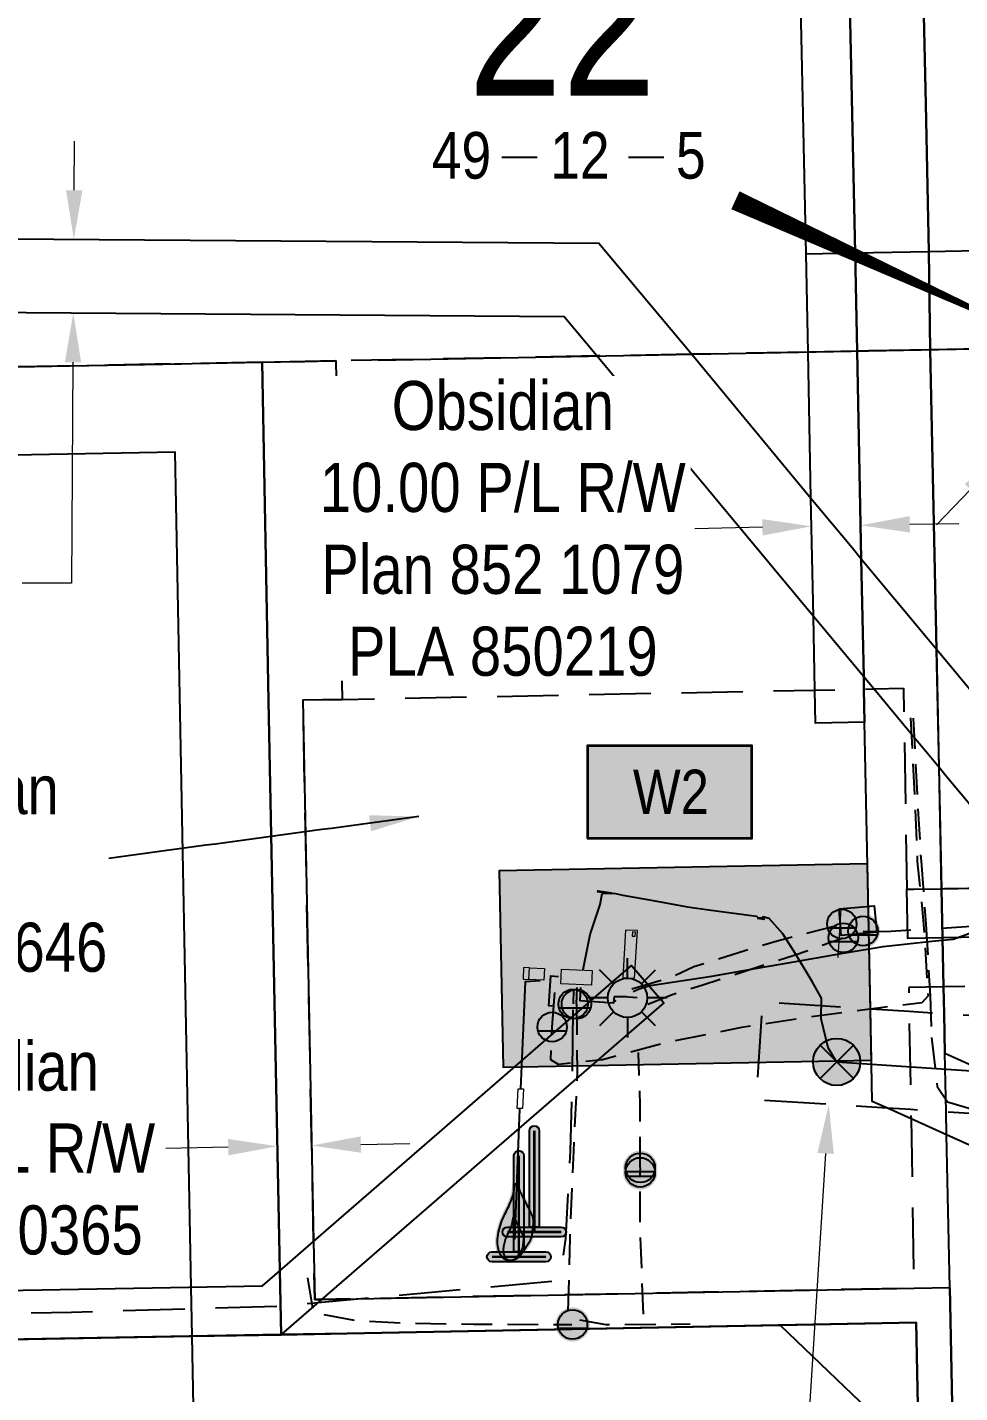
# Model space of a CAD drawing. Extents: x 586920 to 597578, y 5899013 to 5902730.
# Drawn here: x 588434.2 to 588624, y 5899948.3 to 5900226.2 of the extents above; entities that cross this region are included whole.
import ezdxf
from ezdxf.enums import TextEntityAlignment as Align

# ---------------------------------------------------------------- set-up
doc = ezdxf.new("R2010")
doc.units = 0
doc.header["$LTSCALE"] = 5
doc.header["$PDSIZE"] = 0.5
for name, pattern in [('foc-ACCESSROAD', [3.75, 2.5, -1.25]), ('foc-FLOWLINE', [3.75, 2.5, -1.25]), ('foc-QUARTERLINE', [33, 25, -3, 2, -3]), ('UG_PIPE', [1.875, 1.25, -0.625])]:
    doc.linetypes.add(name, pattern=pattern)
doc.layers.get('Defpoints').update_dxf_attribs({"color": 9})
for name, color, linetype in [('10', 1, 'Continuous'), ('9', 3, 'Continuous'), ('AS-CABLE', 224, 'foc-CABLE'), ('AS-PIPE-AG', 44, 'Continuous'), ('AS-PIPE-UG', 44, 'UG_PIPE'), ('AS-PIPE-UG RED', 10, 'UG_PIPE'), ('AS-POWER', 104, 'foc-POWER'), ('AS-POWER-EXISTING-ANC', 72, 'Continuous'), ('AS-POWER-EXISTING-PP', 72, 'Continuous'), ('AS-ROADS', 254, 'Continuous'), ('AS-SYMBOL', 7, 'Continuous'), ('C-RW', 13, 'Continuous'), ('C-WS', 13, 'foc-ACCESSROAD'), ('C-WS-S', 13, 'Continuous'), ('F-EZE', 190, 'foc-FLOWLINE'), ('F-RW', 190, 'Continuous'), ('F-WS', 190, 'foc-ACCESSROAD'), ('L-SECLBL', 7, 'Continuous'), ('L-SECQ', 8, 'foc-QUARTERLINE'), ('P-TEMP-BLOCKS', 250, 'Continuous'), ('P-WORKAREA', 113, 'Continuous'), ('P-WORKAREA-H', 111, 'Continuous')]:
    doc.layers.add(name, color=color, linetype=linetype)
for name, color, linetype, lineweight in [('AS-GENERAL', 48, 'Continuous', 18), ('C-RW-T', 13, 'Continuous', 9), ('C-WS-T', 13, 'Continuous', 9), ('F-EZE-T', 190, 'Continuous', 9), ('F-RW-T', 190, 'Continuous', 9)]:
    doc.layers.add(name, color=color, linetype=linetype, lineweight=lineweight)
doc.layers.add('oil_and_gas_wells_pt', color=7, linetype='Continuous', plot=False)
doc.styles.add('80CG', font='ARIALN.TTF', dxfattribs={"height": 10})
doc.styles.add('80L', font='ARIALN.TTF', dxfattribs={"height": 10})
doc.styles.add('foc-LtypeFont', font='ARIALN.TTF', dxfattribs={"height": 7.35})
doc.styles.add('SIMPLEX', font='ARIALN.TTF')
doc.linetypes.add('foc-CABLE', pattern='A,2,-1,["C",foc-LtypeFont,S=0.2,R=0,X=-0.625,Y=-0.75],-1.24,8', length=12.24)
doc.linetypes.add('foc-POWER', pattern='A,6,-1,["P",foc-LtypeFont,S=0.2,R=0,X=-0.625,Y=-0.75],-1.24,4', length=12.24)
doc.dimstyles.new('Compass 5 000', dxfattribs={"dimscale": 5, "dimtxt": 9, "dimasz": 2, "dimexe": 0.2, "dimexo": 0.0625, "dimgap": 0.5, "dimtad": 0, "dimtih": 1, "dimtoh": 1, "dimzin": 0, "dimdsep": 46, "dimtxsty": '80CG', "dimcen": 0.1, "dimse1": 1, "dimse2": 1, "dimclrd": 256, "dimclrt": 256, "dimaunit": 1, "dimadec": 4, "dimazin": 0, "dimtfac": 0.06, "dimtofl": 0, "dimtmove": 0, "dimatfit": 1, "dimfxl": 0.2, "dimtolj": 1, "dimtzin": 0, "dimlwd": -1, "dimarcsym": 0})

# ---------------------------------------------------------------- blocks, each defined once
blk = doc.blocks.new('*D432')
at = {"layer": 'C-RW-T', "transparency": 16777216}
for p, q in [((588475.12, 5899998.24), (588462.43, 5899998)), ((588502.11, 5899998.77), (588512.11, 5899998.97))]:
    blk.add_line(p, q, dxfattribs=at)
for points in [[(588475.09, 5899999.91), (588475.15, 5899996.58), (588485.12, 5899998.44)], [(588502.08, 5900000.44), (588502.14, 5899997.11), (588492.11, 5899998.58)]]:
    blk.add_solid(points, dxfattribs=at)
at = {"layer": 'Defpoints', "color": 0, "transparency": 16777216}
for p in [(588484.95, 5900006.85), (588491.95, 5900006.98), (588485.12, 5899998.44)]:
    blk.add_point(p, dxfattribs=at)
at = {"layer": 'C-RW-T', "transparency": 16777216, "insert": (588426.18, 5899998), "char_height": 10, "attachment_point": 5, "style": '80CG'}
blk.add_mtext('\\A1;Obsidian\\P7.00 P/L R/W\\PPLA 870365', dxfattribs=at)
blk = doc.blocks.new('*D433')
at = {"layer": 'C-RW-T', "transparency": 16777216}
for p, q in [((588613.84, 5900125.03), (588623.84, 5900125.23)), ((588583.85, 5900124.42), (588570.08, 5900124.14))]:
    blk.add_line(p, q, dxfattribs=at)
for points in [[(588583.82, 5900126.09), (588583.88, 5900122.76), (588593.85, 5900124.62)], [(588613.81, 5900126.69), (588613.87, 5900123.36), (588603.84, 5900124.83)]]:
    blk.add_solid(points, dxfattribs=at)
at = {"layer": 'Defpoints', "color": 0, "transparency": 16777216}
for p in [(588593.75, 5900129.45), (588603.74, 5900129.66), (588593.85, 5900124.62)]:
    blk.add_point(p, dxfattribs=at)
at = {"layer": 'C-RW-T', "transparency": 16777216, "insert": (588531, 5900124.14), "char_height": 10, "attachment_point": 5, "style": '80CG', "bg_fill": 3, "box_fill_scale": 1.1, "bg_fill_color": 256, "bg_fill_true_color": 13158600, "bg_fill_transparency": 0}
blk.add_mtext('\\A1;Obsidian\\P10.00 P/L R/W\\PPlan 852 1079\\PPLA 850219', dxfattribs=at)
blk = doc.blocks.new('*D442')
at = {"layer": 'Defpoints', "color": 0, "transparency": 16777216}
for p in [(588672.32, 5900022.16), (588597.35, 5900006.94), (588671.05, 5900002.25)]:
    blk.add_point(p, dxfattribs=at)
at = {"layer": 'F-EZE-T', "transparency": 16777216}
for p, q in [((588599.25, 5900036.83), (588599.89, 5900046.81)), ((588596.71, 5899996.96), (588588.24, 5899863.76)), ((588588.24, 5899863.76), (588578.24, 5899863.76))]:
    blk.add_line(p, q, dxfattribs=at)
for points in [[(588597.59, 5900036.93), (588600.91, 5900036.72), (588598.62, 5900026.85)], [(588595.05, 5899997.07), (588598.38, 5899996.86), (588597.35, 5900006.94)]]:
    blk.add_solid(points, dxfattribs=at)
at = {"layer": 'F-EZE-T', "transparency": 16777216, "insert": (588518.64, 5899863.76), "char_height": 10, "attachment_point": 5, "style": '80CG'}
blk.add_mtext('\\A1;Fortis\\P20.00 Power Line R/W\\PEZE 110372', dxfattribs=at)
blk = doc.blocks.new('*D460')
at = {"layer": 'Defpoints', "color": 0, "transparency": 16777216}
for p in [(588443.69, 5900183.02), (588457.96, 5900182.92), (588457.85, 5900167.91)]:
    blk.add_point(p, dxfattribs=at)
at = {"layer": 'F-RW-T', "transparency": 16777216}
for p, q in [((588443.76, 5900193.02), (588443.84, 5900203.02)), ((588443.51, 5900158.01), (588443.19, 5900113.04)), ((588443.19, 5900113.04), (588433.19, 5900113.04))]:
    blk.add_line(p, q, dxfattribs=at)
for points in [[(588442.1, 5900193.03), (588445.43, 5900193.01), (588443.69, 5900183.02)], [(588441.85, 5900158.03), (588445.18, 5900158), (588443.58, 5900168.01)]]:
    blk.add_solid(points, dxfattribs=at)
at = {"layer": 'F-RW-T', "transparency": 16777216, "insert": (588394.1, 5900113.04), "char_height": 10, "attachment_point": 5, "style": '80CG'}
blk.add_mtext('\\A1;Keyera\\P15.00 P/L R/W\\PPLA 032147', dxfattribs=at)
blk = doc.blocks.new('*D462')
at = {"layer": 'Defpoints', "color": 0, "transparency": 16777216}
for p in [(588640.15, 5900153.38), (588629.73, 5900142.64), (588633.19, 5900139.28)]:
    blk.add_point(p, dxfattribs=at)
at = {"layer": 'F-RW-T', "transparency": 16777216}
for p, q in [((588650.58, 5900157.2), (588668.13, 5900175.28)), ((588668.13, 5900175.28), (588678.13, 5900175.28)), ((588626.22, 5900132.11), (588619.26, 5900124.93))]:
    blk.add_line(p, q, dxfattribs=at)
for points in [[(588649.38, 5900158.36), (588651.77, 5900156.04), (588643.61, 5900150.02)], [(588625.03, 5900133.27), (588627.42, 5900130.95), (588633.19, 5900139.28)]]:
    blk.add_solid(points, dxfattribs=at)
at = {"layer": 'F-RW-T', "transparency": 16777216, "insert": (588717.21, 5900175.28), "char_height": 10, "attachment_point": 5, "style": '80CG', "bg_fill": 3, "box_fill_scale": 1.1, "bg_fill_color": 256, "bg_fill_true_color": 13158600, "bg_fill_transparency": 0}
blk.add_mtext('\\A1;Pembina\\P15.00 P/L R/W\\PPLA 111687', dxfattribs=at)
blk = doc.blocks.new('L-SECLBL')
at = {"layer": '9', "color": 7}
for p, q in [((-5.08, -27.83), (-12.29, -27.83)), ((20.7, -27.83), (13.5, -27.83))]:
    blk.add_line(p, q, dxfattribs=at)
at = {"layer": '10', "color": 2, "style": 'SIMPLEX'}
blk.add_attdef('SEC', text='', height=30, dxfattribs=at).set_placement((0, 0), align=Align.MIDDLE)
at = {"layer": '10', "color": 5, "style": '80L'}
blk.add_attdef('TWP', text='', height=9.5, dxfattribs=at).set_placement((-14.43, -27.37), align=Align.MIDDLE_RIGHT)
blk.add_attdef('RGE', text='', height=9.5, dxfattribs=at).set_placement((3.62, -27.37), align=Align.MIDDLE_CENTER)
blk.add_attdef('MER', text='', height=9.5, dxfattribs=at).set_placement((23.17, -27.37), align=Align.MIDDLE_LEFT)
blk = doc.blocks.new('RISER')
h = blk.add_hatch(color=255)
h.dxf.hatch_style = 1
edge = h.paths.add_edge_path()
edge.add_arc((0, 0), 0.7, 0, 360)
blk.add_hatch(color=48).paths.add_polyline_path([(0.581, -0.15), (-0.581, -0.15, 0.774597)])
at = {"color": 48}
blk.add_line((-0.581, -0.15), (0.581, -0.15), dxfattribs=at)
blk.add_circle((0, 0), 0.6, dxfattribs=at)
blk = doc.blocks.new('GAS')
h = blk.add_hatch(color=255)
h.dxf.hatch_style = 1
edge = h.paths.add_edge_path()
edge.add_arc((0, 0), 0.9, 0, 360)
for p, q in [((-0.571, 0.571), (-1.142, 1.142)), ((0, 0.808), (0, 1.616)), ((0.571, 0.571), (1.142, 1.142)), ((-0.808, 0), (-1.616, 0)), ((1.616, 0), (0.808, 0)), ((-0.571, -0.571), (-1.142, -1.142)), ((0, -0.808), (0, -1.616)), ((1.142, -1.142), (0.571, -0.571))]:
    blk.add_line(p, q)
blk.add_circle((0, 0), 0.8)
blk = doc.blocks.new('FLARE')
h = blk.add_hatch(color=255)
h.dxf.hatch_style = 1
h.paths.add_polyline_path([(0.163, 2.409, 0.114147), (0.125, 2.434), (0.109, 2.439, 0.261551), (0.012, 2.423), (0, 2.413, 0.131268), (-0.031, 2.371), (-0.04, 2.346, 0.041497), (-0.045, 2.33), (-0.053, 2.292, 0.015174), (-0.054, 2.286), (-0.061, 2.237, 0.004376), (-0.061, 2.236), (-0.068, 2.178), (-0.077, 2.114), (-0.087, 2.047), (-0.101, 1.977), (-0.118, 1.906), (-0.14, 1.833), (-0.165, 1.759), (-0.193, 1.684), (-0.223, 1.609), (-0.256, 1.534), (-0.289, 1.46), (-0.324, 1.388), (-0.358, 1.317), (-0.393, 1.247, 0.000505), (-0.393, 1.247), (-0.428, 1.176, 0.002398), (-0.428, 1.175), (-0.463, 1.104, 0.004177), (-0.464, 1.102), (-0.497, 1.029, 0.005735), (-0.498, 1.027), (-0.531, 0.951, 0.006994), (-0.532, 0.948), (-0.564, 0.869, 0.00791), (-0.565, 0.866), (-0.596, 0.781, 0.008323), (-0.597, 0.778), (-0.627, 0.688, 0.008095), (-0.628, 0.684), (-0.656, 0.59, 0.008067), (-0.656, 0.587), (-0.682, 0.489, 0.008387), (-0.682, 0.486), (-0.704, 0.386, 0.009056), (-0.705, 0.383), (-0.723, 0.283, 0.010123), (-0.724, 0.279), (-0.738, 0.181, 0.011689), (-0.739, 0.176), (-0.748, 0.081, 0.013925), (-0.748, 0.075), (-0.752, -0.017, 0.016488), (-0.752, -0.023), (-0.749, -0.11, 0.017255), (-0.749, -0.117), (-0.741, -0.198, 0.01735), (-0.74, -0.205), (-0.728, -0.28, 0.017311), (-0.726, -0.287), (-0.71, -0.357, 0.01715), (-0.708, -0.364), (-0.687, -0.429, 0.016886), (-0.685, -0.435), (-0.662, -0.495, 0.016546), (-0.659, -0.501), (-0.634, -0.556, 0.016164), (-0.631, -0.562), (-0.604, -0.611, 0.016329), (-0.6, -0.617), (-0.572, -0.661, 0.018828), (-0.568, -0.667), (-0.538, -0.707, 0.022087), (-0.533, -0.714), (-0.502, -0.748, 0.025345), (-0.495, -0.755), (-0.463, -0.785, 0.028234), (-0.454, -0.792), (-0.42, -0.817, 0.030298), (-0.409, -0.823), (-0.373, -0.843, 0.031129), (-0.362, -0.848), (-0.324, -0.864, 0.030544), (-0.312, -0.867), (-0.272, -0.878, 0.028465), (-0.26, -0.88), (-0.217, -0.887, 0.025311), (-0.207, -0.888), (-0.162, -0.89, 0.02283), (-0.153, -0.89), (-0.107, -0.887, 0.021226), (-0.099, -0.887), (-0.052, -0.88, 0.020401), (-0.044, -0.879), (0.002, -0.869, 0.020299), (0.01, -0.867), (0.055, -0.853, 0.020911), (0.063, -0.85), (0.106, -0.833, 0.022277), (0.114, -0.83), (0.154, -0.809, 0.023712), (0.163, -0.804), (0.2, -0.781, 0.022408), (0.207, -0.776), (0.242, -0.749, 0.01993), (0.248, -0.744), (0.28, -0.716, 0.017146), (0.285, -0.711), (0.314, -0.68, 0.014211), (0.318, -0.676), (0.345, -0.645, 0.011221), (0.348, -0.641), (0.374, -0.609, 0.008212), (0.376, -0.606), (0.4, -0.573, 0.005172), (0.402, -0.571), (0.425, -0.538, 0.002523), (0.425, -0.537), (0.448, -0.505, 0.001671), (0.448, -0.504), (0.47, -0.472, 0.001229), (0.471, -0.472), (0.492, -0.439, 0.00075), (0.493, -0.439), (0.514, -0.406, 0.00026), (0.515, -0.406), (0.537, -0.373), (0.56, -0.339), (0.583, -0.304), (0.608, -0.267), (0.634, -0.229, 0.001311), (0.634, -0.228), (0.661, -0.188, 0.003726), (0.662, -0.187), (0.689, -0.145, 0.006065), (0.691, -0.143), (0.717, -0.101, 0.008452), (0.719, -0.098), (0.744, -0.054, 0.010991), (0.746, -0.05), (0.77, -0.005, 0.013767), (0.772, 0), (0.793, 0.046, 0.016839), (0.795, 0.053), (0.813, 0.099, 0.019104), (0.815, 0.107), (0.829, 0.154, 0.016987), (0.83, 0.161), (0.841, 0.209, 0.013636), (0.842, 0.214), (0.849, 0.263, 0.010244), (0.85, 0.267), (0.855, 0.315, 0.006846), (0.856, 0.317), (0.86, 0.365, 0.003419), (0.86, 0.367), (0.863, 0.414), (0.867, 0.46), (0.871, 0.503), (0.876, 0.545), (0.881, 0.586), (0.887, 0.628, 0.001278), (0.887, 0.629), (0.893, 0.67, 0.004735), (0.893, 0.672), (0.898, 0.712, 0.008354), (0.899, 0.715), (0.902, 0.755, 0.012059), (0.902, 0.76), (0.904, 0.8, 0.015712), (0.904, 0.806), (0.903, 0.846, 0.018457), (0.903, 0.853), (0.899, 0.893, 0.018102), (0.898, 0.9), (0.891, 0.94, 0.016533), (0.89, 0.946), (0.88, 0.987, 0.014576), (0.878, 0.992), (0.866, 1.034, 0.012435), (0.864, 1.038), (0.849, 1.081, 0.010283), (0.847, 1.085), (0.829, 1.13, 0.00824), (0.828, 1.133), (0.807, 1.18, 0.00638), (0.806, 1.182), (0.782, 1.232, 0.004735), (0.781, 1.234), (0.755, 1.286, 0.003388), (0.755, 1.287), (0.727, 1.341, 0.002345), (0.726, 1.342), (0.697, 1.398, 0.001492), (0.696, 1.399), (0.666, 1.455, 0.000746), (0.666, 1.456), (0.635, 1.513), (0.604, 1.569), (0.575, 1.625), (0.546, 1.678), (0.52, 1.729), (0.495, 1.779), (0.471, 1.827), (0.448, 1.875), (0.425, 1.923), (0.401, 1.973), (0.377, 2.023), (0.353, 2.076, 0.000332), (0.353, 2.076), (0.327, 2.132, 0.001849), (0.326, 2.132), (0.3, 2.188, 0.0038), (0.299, 2.189), (0.273, 2.242, 0.006473), (0.272, 2.244), (0.246, 2.293, 0.010865), (0.244, 2.297), (0.22, 2.338, 0.019524), (0.215, 2.345), (0.193, 2.377, 0.041077), (0.183, 2.389)])
at = {"color": 48, "flags": 128}
for points in [[(0.109, -0.72), (0.069, -0.74), (0.026, -0.758), (-0.019, -0.771), (-0.065, -0.781), (-0.112, -0.788), (-0.158, -0.79), (-0.203, -0.788), (-0.246, -0.782), (-0.287, -0.771), (-0.325, -0.755), (-0.361, -0.735), (-0.395, -0.711), (-0.428, -0.681), (-0.458, -0.647), (-0.488, -0.608), (-0.516, -0.563), (-0.543, -0.514), (-0.569, -0.459), (-0.592, -0.399), (-0.612, -0.334), (-0.629, -0.264), (-0.642, -0.188), (-0.649, -0.107), (-0.652, -0.021), (-0.648, 0.071), (-0.639, 0.167), (-0.625, 0.265), (-0.607, 0.365), (-0.585, 0.464), (-0.56, 0.562), (-0.532, 0.656), (-0.502, 0.747), (-0.472, 0.831), (-0.439, 0.911), (-0.406, 0.987), (-0.373, 1.06), (-0.338, 1.132), (-0.304, 1.202), (-0.269, 1.273), (-0.233, 1.345), (-0.198, 1.418), (-0.164, 1.494), (-0.131, 1.57), (-0.1, 1.648), (-0.071, 1.725), (-0.045, 1.803), (-0.022, 1.88), (-0.003, 1.955), (0.011, 2.029), (0.022, 2.1), (0.031, 2.165), (0.038, 2.223), (0.045, 2.272), (0.053, 2.31), (0.063, 2.335), (0.075, 2.345), (0.091, 2.339), (0.111, 2.319), (0.133, 2.287), (0.158, 2.246), (0.183, 2.197), (0.21, 2.144), (0.236, 2.089), (0.262, 2.034), (0.287, 1.981), (0.311, 1.93), (0.334, 1.88), (0.358, 1.832), (0.381, 1.783), (0.406, 1.734), (0.431, 1.684), (0.458, 1.632), (0.486, 1.578), (0.516, 1.522), (0.547, 1.465), (0.578, 1.408), (0.608, 1.351), (0.638, 1.295), (0.666, 1.241), (0.692, 1.189), (0.715, 1.139), (0.736, 1.092), (0.755, 1.048), (0.77, 1.005), (0.783, 0.963), (0.792, 0.923), (0.799, 0.883), (0.803, 0.843), (0.804, 0.804), (0.803, 0.764), (0.799, 0.724), (0.794, 0.684), (0.788, 0.642), (0.782, 0.6), (0.776, 0.557), (0.771, 0.513), (0.767, 0.468), (0.764, 0.421), (0.76, 0.374), (0.756, 0.326), (0.75, 0.278), (0.743, 0.23), (0.733, 0.182), (0.719, 0.134), (0.702, 0.087), (0.681, 0.041), (0.658, -0.004), (0.632, -0.048), (0.606, -0.091), (0.579, -0.132), (0.552, -0.172), (0.525, -0.211), (0.5, -0.248), (0.477, -0.283), (0.454, -0.317), (0.431, -0.351), (0.409, -0.383), (0.388, -0.416), (0.366, -0.448), (0.343, -0.481), (0.32, -0.514), (0.296, -0.547), (0.27, -0.579), (0.242, -0.611), (0.213, -0.641), (0.181, -0.67), (0.147, -0.696)], [(0.018, -0.749), (-0.005, -0.76), (-0.029, -0.77), (-0.054, -0.778), (-0.08, -0.783), (-0.106, -0.787), (-0.132, -0.788), (-0.157, -0.787), (-0.181, -0.783), (-0.204, -0.777), (-0.225, -0.769), (-0.246, -0.758), (-0.265, -0.744), (-0.283, -0.727), (-0.3, -0.708), (-0.317, -0.686), (-0.332, -0.661), (-0.348, -0.633), (-0.362, -0.603), (-0.375, -0.569), (-0.386, -0.533), (-0.396, -0.493), (-0.403, -0.451), (-0.407, -0.406), (-0.408, -0.357), (-0.406, -0.306), (-0.401, -0.252), (-0.394, -0.197), (-0.383, -0.142), (-0.371, -0.086), (-0.357, -0.031), (-0.341, 0.022), (-0.325, 0.072), (-0.308, 0.12), (-0.29, 0.165), (-0.271, 0.207), (-0.252, 0.248), (-0.233, 0.288), (-0.213, 0.328), (-0.194, 0.367), (-0.174, 0.407), (-0.155, 0.449), (-0.135, 0.491), (-0.117, 0.534), (-0.099, 0.577), (-0.083, 0.62), (-0.068, 0.664), (-0.056, 0.707), (-0.045, 0.749), (-0.037, 0.791), (-0.031, 0.83), (-0.026, 0.867), (-0.022, 0.899), (-0.018, 0.927), (-0.014, 0.948), (-0.008, 0.962), (-0.001, 0.968), (0.008, 0.964), (0.019, 0.953), (0.031, 0.935), (0.045, 0.912), (0.059, 0.885), (0.074, 0.855), (0.089, 0.824), (0.103, 0.793), (0.117, 0.764), (0.131, 0.735), (0.144, 0.707), (0.157, 0.68), (0.17, 0.653), (0.184, 0.625), (0.198, 0.597), (0.213, 0.568), (0.229, 0.538), (0.246, 0.507), (0.263, 0.475), (0.28, 0.443), (0.297, 0.411), (0.314, 0.38), (0.329, 0.349), (0.344, 0.32), (0.357, 0.292), (0.369, 0.266), (0.379, 0.241), (0.388, 0.217), (0.395, 0.194), (0.4, 0.171), (0.404, 0.149), (0.406, 0.126), (0.407, 0.104), (0.406, 0.082), (0.404, 0.06), (0.401, 0.037), (0.398, 0.014), (0.395, -0.009), (0.391, -0.034), (0.388, -0.058), (0.386, -0.084), (0.384, -0.11), (0.382, -0.136), (0.38, -0.163), (0.377, -0.19), (0.373, -0.217), (0.367, -0.244), (0.359, -0.271), (0.349, -0.297), (0.338, -0.323), (0.325, -0.348), (0.311, -0.373), (0.296, -0.397), (0.281, -0.42), (0.265, -0.442), (0.251, -0.464), (0.237, -0.484), (0.223, -0.504), (0.211, -0.523), (0.198, -0.542), (0.186, -0.56), (0.174, -0.579), (0.161, -0.597), (0.149, -0.615), (0.136, -0.633), (0.122, -0.652), (0.108, -0.67), (0.092, -0.688), (0.076, -0.705), (0.058, -0.721), (0.039, -0.736)]]:
    blk.add_lwpolyline(points, close=True, dxfattribs=at)
blk = doc.blocks.new('dyn_anchor')
h = blk.add_hatch(color=255)
h.dxf.hatch_style = 1
edge = h.paths.add_edge_path()
edge.add_arc((0, 4.125), 0.2, 0, 180, ccw=False)
edge.add_line((0.2, 4.125), (0.2, 0.2))
edge.add_line((0.2, 0.2), (-0.2, 0.2))
edge.add_line((-0.2, 0.2), (-0.2, 4.125))
h = blk.add_hatch(color=255)
h.dxf.hatch_style = 1
edge = h.paths.add_edge_path()
edge.add_arc((-1.1, 0), 0.2, 90, 270, ccw=False)
edge.add_line((-1.1, 0.2), (0.2, 0.2))
edge.add_line((0.2, 0.2), (1.1, 0.2))
edge.add_arc((1.1, 0), 0.2, -90, 90, ccw=False)
edge.add_line((1.1, -0.2), (-1.1, -0.2))
at = {"color": 255, "flags": 128}
blk.add_lwpolyline([(-0.2, 4.125, -1), (0.2, 4.125), (0.2, 0.2), (-0.2, 0.2)], format="xyb", close=True, dxfattribs=at)
at = {"color": 72, "const_width": 0.1, "flags": 128}
for points in [[(0, 4.125), (0, 0)], [(-1.1, 0), (1.1, 0)]]:
    blk.add_lwpolyline(points, dxfattribs=at)
at = {"color": 255}
blk.add_lwpolyline([(-1.1, -0.2, -1), (-1.1, 0.2), (0.2, 0.2), (1.1, 0.2, -1), (1.1, -0.2)], format="xyb", close=True, dxfattribs=at)
blk = doc.blocks.new('POWERPOLE')
h = blk.add_hatch(color=255)
edge = h.paths.add_edge_path()
edge.add_arc((0, 0), 0.96, 0, 360)
at = {"linetype": 'Continuous'}
for p, q in [((0.679, -0.679), (-0.679, 0.679)), ((-0.679, -0.679), (0.679, 0.679))]:
    blk.add_line(p, q, dxfattribs=at)
blk.add_circle((0, 0), 0.96, dxfattribs=at)
blk = doc.blocks.new('Temp_Area3')
h = blk.add_hatch(color=111)
h.dxf.hatch_style = 1
h.paths.add_polyline_path([(-16.83, -9.44), (16.33, -9.44), (16.33, 9.05), (-16.83, 9.05)])
at = {"color": 250}
for points in [[(-17.03, -9.64), (16.53, -9.64), (16.53, 9.25), (-17.03, 9.25)], [(-16.93, -9.54), (16.43, -9.54), (16.43, 9.15), (-16.93, 9.15)]]:
    blk.add_lwpolyline(points, close=True, dxfattribs=at)
at = {"color": 250, "style": '80L'}
blk.add_attdef('TEMPORARY', text='', height=9, dxfattribs=at).set_placement((0, -0.15), align=Align.MIDDLE_CENTER)

msp = doc.modelspace()

# ---------------------------------------------------------------- hatches: boundary and pattern name
at = {"layer": 'P-WORKAREA-H'}
h = msp.add_hatch(color=256, dxfattribs=at)
h.dxf.hatch_style = 1
h.paths.add_polyline_path([(588605.235, 5900055.908), (588530.283, 5900054.487), (588531.091, 5900014.514), (588606.044, 5900015.934)])

# ---------------------------------------------------------------- linework, layer by layer
at = {"layer": 'AS-CABLE', "flags": 128}
for points in [[(588557.569, 5900029.905), (588558.787, 5900030.496), (588560.979, 5900031.165), (588573.521, 5900033.086), (588580.831, 5900034.315), (588589.087, 5900035.745), (588599.858, 5900037.667), (588608.427, 5900039.107), (588618.33, 5900040.183), (588622.696, 5900040.603), (588627.797, 5900042.386), (588629.785, 5900044.444), (588632.272, 5900048.58), (588633.872, 5900054.661), (588634.563, 5900059.211), (588635.22, 5900099.921), (588635.772, 5900140.361)], [(588547.355, 5900034.425), (588548.811, 5900041.549), (588550.826, 5900047.616), (588551.204, 5900049.882)], [(588551.204, 5900049.882), (588553.6, 5900049.97), (588555.437, 5900049.546), (588561.582, 5900048.427), (588568.633, 5900047.201), (588573.385, 5900046.459), (588582.633, 5900045.269), (588582.962, 5900044.908)], [(588583.605, 5900044.861), (588582.962, 5900044.908)], [(588598.964, 5900015.603), (588597.239, 5900018.442), (588595.806, 5900024.365), (588595.866, 5900028.578), (588593.948, 5900031.989), (588590.582, 5900037.618), (588588.03, 5900041.649), (588585.191, 5900044.771), (588583.913, 5900045.104), (588583.605, 5900044.861)]]:
    msp.add_lwpolyline(points, dxfattribs=at)
at = {"layer": 'AS-GENERAL', "const_width": 0.5, "flags": 128}
for points in [[(588553.188, 5900049.904), (588550.155, 5900050.347)], [(588584.357, 5900044.685), (588582.793, 5900044.897)]]:
    msp.add_lwpolyline(points, dxfattribs=at)
at = {"layer": 'AS-GENERAL', "flags": 128}
for points in [[(588555.976, 5900042.414), (588555.415, 5900032.751), (588557.827, 5900032.642), (588558.39, 5900042.323)], [(588558.034, 5900042.033), (588557.413, 5900042.094), (588557.355, 5900041.23), (588557.979, 5900041.187)], [(588536.413, 5900034.773), (588535.229, 5900034.82), (588535.118, 5900032.45), (588536.29, 5900032.403)], [(588539.474, 5900034.584), (588539.349, 5900032.27), (588536.294, 5900032.398), (588536.412, 5900034.778)], [(588549.198, 5900034.205), (588549.053, 5900031.206), (588542.825, 5900031.488), (588542.971, 5900034.472)], [(588534.117, 5900010.129), (588535.193, 5900010.096), (588535.006, 5900006.11), (588533.902, 5900006.1)]]:
    msp.add_lwpolyline(points, close=True, dxfattribs=at)
at = {"layer": 'AS-PIPE-AG', "flags": 128}
for points in [[(588538.635, 5900032.11), (588535.569, 5900031.922), (588534.593, 5900010.102)], [(588541.408, 5900026.963), (588540.384, 5900027.021), (588540.795, 5900033.131), (588542.371, 5900032.983)], [(588545.986, 5900027.342), (588546.123, 5900030.78)], [(588546.809, 5900030.739), (588546.683, 5900028.073), (588553.608, 5900027.605), (588553.735, 5900028.945), (588556.185, 5900028.882), (588556.606, 5900028.863), (588558.371, 5900028.716)], [(588541.047, 5900022.688), (588541.584, 5900029.7)], [(588545.41, 5900030.411), (588545.347, 5900027.391)], [(588534.431, 5900006.083), (588533.354, 5899979.435)], [(588558.984, 5899993.114), (588559.003, 5899994.031)]]:
    msp.add_lwpolyline(points, dxfattribs=at)
at = {"layer": 'AS-PIPE-UG', "flags": 128}
for points in [[(588613.987, 5900085.62), (588614.929, 5900067.037), (588615.377, 5900056.402), (588616.666, 5900043.608), (588617.56, 5900029.042), (588616.318, 5900027.66), (588607.853, 5900026.612), (588595.967, 5900025.073), (588579.581, 5900022.613), (588564.475, 5900019.577), (588551.289, 5900016.013), (588542.314, 5900015.056), (588540.749, 5900016.024), (588541.045, 5900022.695)], [(588557.237, 5900030.485), (588565.392, 5900032.911), (588569.863, 5900035.013), (588580.282, 5900038.289), (588586.86, 5900040.271), (588600.016, 5900043.665)], [(588560.493, 5900027.354), (588565.65, 5900029.412), (588571.504, 5900031.242), (588590.293, 5900037.339), (588600.292, 5900040.839)], [(588546.007, 5900027.352), (588546.148, 5900013.733), (588545.378, 5899997.49), (588544.62, 5899979.766), (588544.267, 5899964.628), (588545.974, 5899963.177), (588551.995, 5899962.117), (588569.133, 5899962.257)], [(588558.977, 5899994.121), (588558.975, 5900006.711), (588558.637, 5900017.504)], [(588559.616, 5899964.227), (588559.006, 5899981.329), (588558.957, 5899993.108)], [(588491.256, 5899971.67), (588492.419, 5899964.612), (588501.26, 5899962.935), (588510.318, 5899962.471), (588525.086, 5899962.213), (588545.08, 5899962.152)]]:
    msp.add_lwpolyline(points, dxfattribs=at)
at = {"layer": 'AS-PIPE-UG'}
msp.add_lwpolyline([(588614.53, 5900085.605), (588615.481, 5900067.103), (588616.136, 5900056.45), (588617.131, 5900043.62), (588617.991, 5900029.077), (588618.295, 5900020.559), (588619.439, 5900010.598), (588621.492, 5900007.503), (588628.3, 5900005.433), (588640.6, 5900000.096), (588654.677, 5899994.533), (588658.193, 5899989.56)], dxfattribs=at)
at = {"layer": 'AS-PIPE-UG RED', "linetype": 'UG_PIPE', "ltscale": 2, "flags": 128}
for points in [[(588670.146, 5900042.675), (588662.042, 5900043.453), (588649.813, 5900044.462), (588631.479, 5900043.483), (588608.979, 5900042.092), (588604.328, 5900042.146)], [(588217.965, 5899783.646), (588221.62, 5899775.628), (588224.492, 5899769.644), (588226.923, 5899766.361), (588230.859, 5899765.155), (588236.461, 5899766.993), (588247.827, 5899771.82), (588264.813, 5899779.226), (588279.659, 5899783.459), (588283.402, 5899787.183), (588284.258, 5899792.922), (588281.835, 5899804.267), (588282.235, 5899813.81), (588281.193, 5899830.315), (588279.841, 5899875.674), (588278.604, 5899928.305), (588278.076, 5899952.257), (588278.184, 5899957.684), (588278.265, 5899960.414), (588279.653, 5899962.106), (588281.943, 5899962.9), (588294.63, 5899962.393), (588310.545, 5899961.905), (588333.928, 5899962.271), (588387.471, 5899963.445), (588443.202, 5899964.67), (588485.657, 5899965.919), (588508.871, 5899968.042), (588524.915, 5899969.47), (588541.253, 5899970.985), (588542.753, 5899972.365), (588543.854, 5899979.648), (588544.771, 5899997.456), (588545.219, 5900013.614), (588545.338, 5900027.319)]]:
    msp.add_lwpolyline(points, dxfattribs=at)
at = {"layer": 'AS-POWER', "flags": 128}
msp.add_lwpolyline([(588598.97, 5900015.6), (588732.843, 5900006.637)], dxfattribs=at)
at = {"layer": 'AS-ROADS', "flags": 128}
msp.add_lwpolyline([(588599.499, 5900046.738), (588606.629, 5900047.392), (588607.156, 5900041.985), (588599.883, 5900041.32), (588599.459, 5900046.723)], close=True, dxfattribs=at)
at = {"layer": 'C-RW'}
for points in [[(588614.148, 5900350.187), (588614.395, 5900338.278), (588614.714, 5900323.029), (588615.61, 5900280.421), (588616.251, 5900249.932), (588617.092, 5900210.554), (588617.711, 5900180.558), (588617.993, 5900160.565), (588619.272, 5900099.552), (588619.794, 5900075.501), (588620.334, 5900050.864), (588620.537, 5900040.87), (588620.731, 5900030.858), (588620.844, 5900025.461), (588621.012, 5900017.354), (588636.389, 5900010.44), (588650.913, 5900003.72), (588651.253, 5900003.686), (588651.77, 5900003.504), (588654.9, 5900002.116), (588687.472, 5899943.98)], [(588599.799, 5900349.939), (588599.423, 5900337.265), (588599.741, 5900322.016), (588601.262, 5900249.65), (588602.72, 5900180.278), (588603.123, 5900160.287), (588603.979, 5900118.03), (588604.466, 5900093.981), (588604.516, 5900091.488), (588604.652, 5900084.759), (588594.659, 5900084.558), (588594.523, 5900091.29), (588594.219, 5900106.296), (588593.733, 5900130.347), (588593.131, 5900160.1), (588592.726, 5900180.091), (588591.27, 5900249.463), (588589.76, 5900321.341), (588589.442, 5900336.59), (588589.427, 5900337.315), (588589.798, 5900349.767)], [(589057.989, 5899262.32), (589001.468, 5899363.194), (588717.052, 5899870.742), (588709.716, 5899883.835), (588680.03, 5899936.813), (588676.147, 5899943.744), (588651.898, 5899987.025), (588651.232, 5899987.324), (588636.725, 5899993.848), (588621.348, 5900000.763), (588614.097, 5900004.023), (588609.288, 5900006.185), (588606.213, 5900007.568), (588605.832, 5900026.424), (588604.652, 5900084.759), (588604.516, 5900091.488), (588604.465, 5900093.981), (588603.979, 5900118.03), (588603.124, 5900160.286), (588602.72, 5900180.278), (588601.262, 5900249.65), (588599.741, 5900322.016), (588599.423, 5900337.265), (588599.161, 5900349.928)], [(588615.662, 5899935.557), (588615.116, 5899962.531), (588499.306, 5899960.337), (588485.868, 5899960.086), (588485.612, 5899973.096), (588483.321, 5900089.1), (588482.014, 5900158.019), (588497.018, 5900158.3), (588498.325, 5900089.391), (588490.323, 5900089.233), (588492.498, 5899979.069), (588492.498, 5899979.069), (588492.732, 5899967.216), (588494.125, 5899967.243), (588614.706, 5899969.528), (588621.977, 5899969.666), (588622.522, 5899942.697)], [(588635.768, 5900041.138), (588620.537, 5900040.87), (588613.449, 5900040.745), (588613.272, 5900050.739), (588620.334, 5900050.864), (588633.829, 5900051.101)], [(588313.47, 5899966.974), (588482.058, 5899970.014), (588485.612, 5899973.096), (588492.498, 5899979.069), (588557.214, 5900035.192), (588563.765, 5900027.638), (588494.125, 5899967.243), (588485.868, 5899960.088), (588313.656, 5899956.973)]]:
    msp.add_lwpolyline(points, dxfattribs=at)
at = {"layer": 'C-WS', "flags": 128}
msp.add_lwpolyline([(588653.725, 5900058.482), (588653.873, 5900051.453), (588654.078, 5900041.46), (588654.227, 5900034.161), (588654.282, 5900031.448), (588653.073, 5900031.427), (588650.374, 5900031.379), (588635.944, 5900031.126), (588620.721, 5900030.858), (588613.626, 5900030.733), (588613.711, 5900025.919), (588614.064, 5900005.882), (588614.097, 5900004.023), (588614.706, 5899969.528), (588494.125, 5899967.243), (588492.732, 5899967.216), (588492.498, 5899979.069), (588490.323, 5900089.233), (588498.325, 5900089.391), (588594.523, 5900091.29), (588604.516, 5900091.488), (588606.506, 5900091.527), (588612.55, 5900091.646), (588612.683, 5900084.101), (588613.272, 5900050.739), (588620.334, 5900050.864), (588633.829, 5900051.101), (588633.654, 5900058.891), (588633.115, 5900083.005), (588631.375, 5900160.817), (588630.928, 5900180.805), (588628.694, 5900280.666), (588630.846, 5900280.707), (588645.512, 5900280.983), (588648.7, 5900281.042), (588649.37, 5900251.081), (588649.817, 5900231.096), (588650.599, 5900196.168), (588650.934, 5900181.177), (588651.381, 5900161.191), (588653.564, 5900063.578), (588653.725, 5900058.482)], close=True, dxfattribs=at)
at = {"layer": 'F-EZE', "flags": 128}
msp.add_lwpolyline([(588717.245, 5900018.486), (588736.863, 5899998.076), (588731.081, 5899998.444), (588720.298, 5899999.13), (588714.975, 5899999.467), (588704.896, 5900000.108), (588692.237, 5900000.913), (588684.138, 5900001.428), (588677.979, 5900001.82), (588655.066, 5900003.276), (588651.767, 5900003.486), (588650.913, 5900003.72), (588636.51, 5900004.455), (588621.254, 5900005.425), (588614.064, 5900005.882), (588609.288, 5900006.185), (588582.621, 5900007.881), (588583.891, 5900027.832), (588605.832, 5900026.424), (588613.711, 5900025.918), (588620.838, 5900025.46), (588636.087, 5900024.482), (588650.526, 5900023.555), (588657.914, 5900023.081), (588661.985, 5900022.82), (588663.644, 5900022.732), (588677.925, 5900021.797), (588682.761, 5900021.486), (588689.932, 5900021.027), (588692.841, 5900020.84), (588698.172, 5900020.498), (588705.373, 5900020.036), (588709.245, 5900019.53), (588712.057, 5900019.163), (588717.245, 5900018.486)], close=True, dxfattribs=at)
at = {"layer": 'F-RW'}
for points in [[(588622.522, 5899942.697), (588621.977, 5899969.666), (588621.348, 5900000.763), (588621.254, 5900005.425), (588621.012, 5900017.354), (588620.843, 5900025.461), (588620.73, 5900030.858), (588620.537, 5900040.87), (588620.334, 5900050.864), (588619.796, 5900075.501), (588619.276, 5900099.552), (588617.993, 5900160.565), (588617.711, 5900180.558), (588617.092, 5900210.554), (588616.251, 5900249.932)], [(588411.776, 5900183.25), (588550.553, 5900182.252), (588569.476, 5900159.657), (588593.733, 5900130.347), (588602.1, 5900120.288), (588603.979, 5900118.03), (588617.298, 5900102.019), (588619.349, 5900099.554), (588632.736, 5900083.462)], [(588631.375, 5900160.817), (588618.115, 5900160.568), (588603.123, 5900160.287), (588593.131, 5900160.1), (588592.726, 5900180.091), (588602.72, 5900180.278), (588617.711, 5900180.558), (588630.928, 5900180.805)], [(588633.654, 5900058.891), (588621.199, 5900073.865), (588619.836, 5900075.503), (588612.683, 5900084.101), (588606.506, 5900091.527), (588605.761, 5900092.423), (588604.466, 5900093.981), (588594.219, 5900106.296), (588590.564, 5900110.691), (588558.068, 5900149.754), (588550.133, 5900159.294), (588543.475, 5900167.296), (588406.563, 5900168.281)], [(588324.979, 5900155.082), (588482.014, 5900158.018), (588483.339, 5900089.1), (588485.613, 5899973.096), (588485.868, 5899960.086), (588499.306, 5899960.337), (588587.451, 5899962.007), (588615.097, 5899935.572)], [(588651.672, 5899254.871), (588649.613, 5899356.645), (588640.088, 5899827.596), (588639.743, 5899844.607), (588638.79, 5899891.716), (588638.259, 5899918.01), (588623.027, 5899917.722), (588607.984, 5899917.438), (588580.302, 5899943.908), (588468.139, 5899941.833), (588467.79, 5899959.761), (588467.595, 5899969.753), (588464.286, 5900139.726), (588325.306, 5900137.11)], [(588352.897, 5899957.682), (588467.79, 5899959.747), (588485.882, 5899960.079), (588499.306, 5899960.328), (588587.451, 5899962.01), (588615.116, 5899962.541), (588615.662, 5899935.568), (588622.664, 5899935.701), (588623.028, 5899917.722), (588623.753, 5899881.941), (588624.68, 5899836.161), (588625.025, 5899819.15), (588634.419, 5899356.36), (588636.47, 5899254.592)]]:
    msp.add_lwpolyline(points, dxfattribs=at)
at = {"layer": 'F-WS'}
msp.add_lwpolyline([(588451.962, 5900255.86), (588452.131, 5900246.848), (588591.27, 5900249.463), (588601.262, 5900249.65), (588616.251, 5900249.932), (588617.092, 5900210.554), (588617.711, 5900180.558), (588617.993, 5900160.566), (588603.123, 5900160.287), (588593.131, 5900160.1), (588569.476, 5900159.657), (588550.133, 5900159.294), (588497.018, 5900158.3), (588482.014, 5900158.019), (588309.992, 5900154.803)], dxfattribs=at)
at = {"layer": 'L-SECLBL', "flags": 128}
msp.add_lwpolyline([(588647.271, 5900159.503, 0, 4, 0), (588578.344, 5900190.997, 0, 0, 0)], format="xyseb", dxfattribs=at)
at = {"layer": 'L-SECQ', "flags": 128}
msp.add_lwpolyline([(587845.727, 5900146.156), (588647.847, 5900161.126)], dxfattribs=at)
at = {"layer": 'oil_and_gas_wells_pt'}
msp.add_point((588553.887, 5900028.057), dxfattribs=at)
at = {"layer": 'P-WORKAREA'}
msp.add_lwpolyline([(588605.235, 5900055.908), (588530.283, 5900054.487), (588531.091, 5900014.514), (588606.044, 5900015.934)], close=True, dxfattribs=at)

# ---------------------------------------------------------------- block references
at = {"layer": 'AS-POWER-EXISTING-ANC', "xscale": 4.997734699999989, "yscale": 4.997734699999989, "zscale": 4.997734699999989}
for p in [(588537.414, 5899980.981), (588534.281, 5899975.923)]:
    msp.add_blockref('dyn_anchor', p, dxfattribs=at)
at = {"layer": 'AS-POWER-EXISTING-PP', "xscale": 4.997734699999998, "yscale": 4.997734699999998, "zscale": 4.997734699999998}
msp.add_blockref('POWERPOLE', (588598.97, 5900015.6), dxfattribs=at)
at = {"layer": 'AS-SYMBOL', "xscale": 4.997734699999998, "yscale": 4.997734699999998, "zscale": 4.997734699999998}
for p in [(588600.016, 5900043.669), (588600.316, 5900040.855), (588604.321, 5900042.241), (588545.332, 5900027.372), (588545.989, 5900027.344), (588541.053, 5900022.695), (588558.986, 5899994.044), (588558.98, 5899993.105), (588545.209, 5899962.159)]:
    msp.add_blockref('RISER', p, dxfattribs=at)
at = {"layer": 'AS-SYMBOL', "color": 2, "xscale": 4.997734699999989, "yscale": 4.997734699999989, "zscale": 4.997734699999989}
msp.add_blockref('FLARE', (588533.19, 5899979.089), dxfattribs=at)
at = {"layer": 'C-WS-S', "xscale": 4.999999999999988, "yscale": 4.999999999999988, "zscale": 4.999999999999988}
msp.add_blockref('GAS', (588556.397, 5900028.656), dxfattribs=at)
at = {"layer": 'L-SECLBL'}
msp.add_blockref('L-SECLBL', (588543.073, 5900227.514), dxfattribs=at).add_auto_attribs({'SEC': '22', 'TWP': '49', 'RGE': '12', 'MER': '5'})
at = {"layer": 'P-TEMP-BLOCKS', "xscale": 0.99954694, "yscale": 0.99954694, "zscale": 0.99954694}
msp.add_blockref('Temp_Area3', (588565.214, 5900070.73), dxfattribs=at).add_auto_attribs({'TEMPORARY': 'W2'})

# ---------------------------------------------------------------- dimensions: what is measured, and where the dimension line sits
at = {"layer": 'C-RW-T'}
dim = msp.add_linear_dim(base=(588485.116, 5899998.441), p1=(588491.947, 5900006.983), p2=(588484.951, 5900006.846), angle=181.12282, text='Obsidian\\P7.00 P/L R/W\\PPLA 870365', dimstyle='Compass 5 000', dxfattribs=at)
dim.commit()
dim.dimension.update_dxf_attribs({"geometry": '*D432', "text_midpoint": (588426.177, 5899997.996), "dimtype": 161})
at = {"layer": 'F-EZE-T', "color": 255}
dim = msp.add_linear_dim(base=(588597.349, 5900006.944), p1=(588672.318, 5900022.156), p2=(588671.052, 5900002.254), angle=266.35896, text='Fortis\\P20.00 Power Line R/W\\PEZE 110372', dimstyle='Compass 5 000', dxfattribs=at)
dim.commit()
dim.dimension.update_dxf_attribs({"geometry": '*D442', "text_midpoint": (588518.644, 5899863.76), "dimtype": 161})

# ---------------------------------------------------------------- next in the draw order: texts
at = {"layer": 'C-WS-T', "insert": (588380.571, 5900076.015), "char_height": 10, "width": 73.51746, "attachment_point": 1, "line_spacing_factor": 0.961801, "style": '80L', "bg_fill": 3, "box_fill_scale": 1.15, "bg_fill_color": 256, "bg_fill_true_color": 256, "bg_fill_transparency": 0}
msp.add_mtext('\\pi14.84195;Obsidian \\P\\pi25.80375;6-22\\P\\pi4.97497;MSL 781646', dxfattribs=at)

# ---------------------------------------------------------------- next in the draw order: dimensions: what is measured, and where the dimension line sits
at = {"layer": 'C-RW-T'}
dim = msp.add_linear_dim(base=(588593.849, 5900124.624), p1=(588603.743, 5900129.655), p2=(588593.751, 5900129.453), angle=181.15806, text='Obsidian\\P10.00 P/L R/W\\PPlan 852 1079\\PPLA 850219', dimstyle='Compass 5 000', override={"dimtfill": 1}, dxfattribs=at)
dim.commit()
dim.dimension.update_dxf_attribs({"geometry": '*D433', "text_midpoint": (588530.998, 5900124.144), "dimtype": 161})

# ---------------------------------------------------------------- next in the draw order: dimensions: what is measured, and where the dimension line sits
at = {"layer": 'F-RW-T'}
dim = msp.add_linear_dim(base=(588633.187, 5900139.283), p1=(588640.152, 5900153.381), p2=(588629.728, 5900142.64), angle=225.85778, text='Pembina\\P15.00 P/L R/W\\PPLA 111687', dimstyle='Compass 5 000', override={"dimtfill": 1}, dxfattribs=at)
dim.commit()
dim.dimension.update_dxf_attribs({"geometry": '*D462', "text_midpoint": (588717.212, 5900175.283), "dimtype": 161})
dim = msp.add_linear_dim(base=(588443.693, 5900183.021), p1=(588457.848, 5900167.912), p2=(588457.956, 5900182.918), angle=89.58798, text='Keyera\\P15.00 P/L R/W\\PPLA 032147', dimstyle='Compass 5 000', dxfattribs=at)
dim.commit()
dim.dimension.update_dxf_attribs({"geometry": '*D460', "text_midpoint": (588394.104, 5900113.038), "dimtype": 161})

# ---------------------------------------------------------------- next in the draw order: leaders
at = {"layer": 'C-WS-T', "path_type": 1}
msp.add_leader([(588513.892, 5900065.53), (588450.823, 5900057.036)], dimstyle='Compass 5 000', override={"dimgap": 0.5, "dimtad": 0}, dxfattribs=at)

doc.saveas('drawing.dxf')
